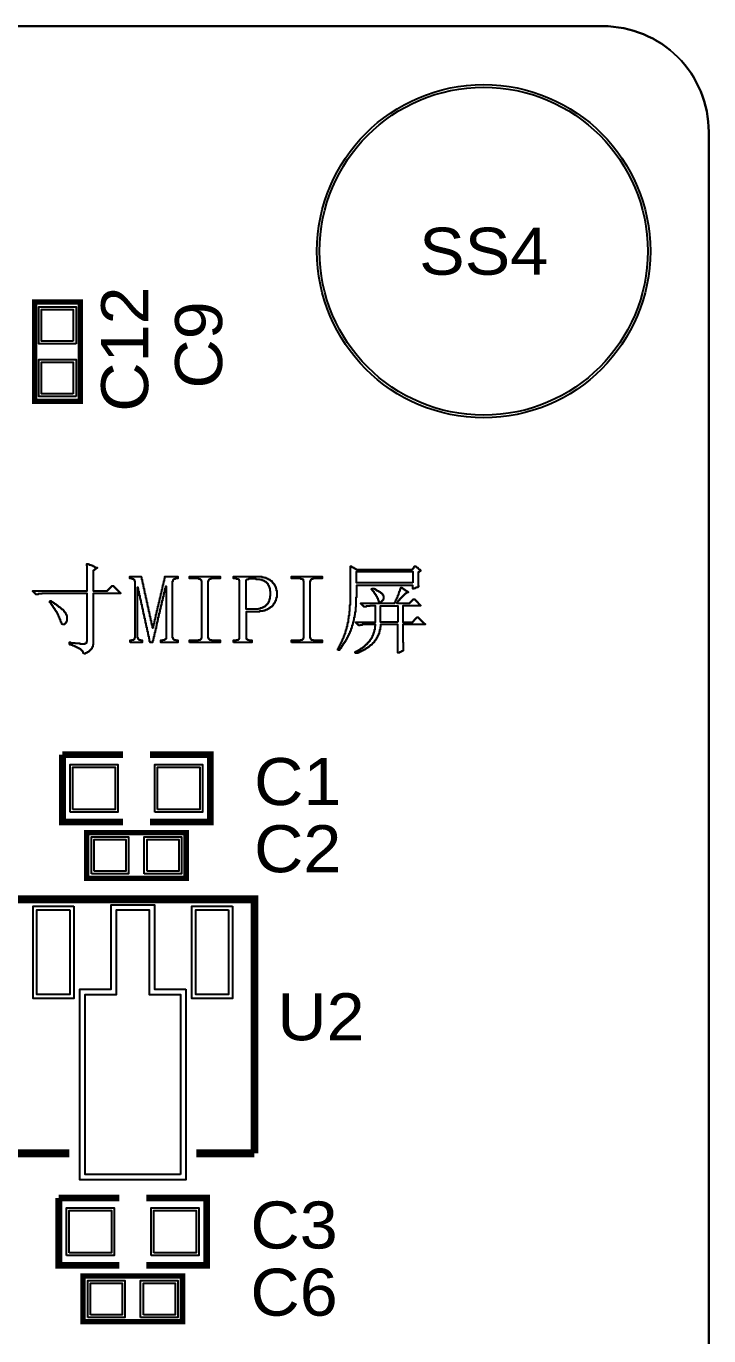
# Model space of a CAD drawing. Extents: x -14.8 to 42, y -14.9 to 40.
# Drawn here: x 29.1 to 42, y 11.24 to 36 of the extents above; entities that cross this region are included whole.
import ezdxf
from ezdxf.enums import TextEntityAlignment as Align

# ---------------------------------------------------------------- set-up
doc = ezdxf.new("R2010")
doc.units = 0
doc.layers.add('DXF', color=12, linetype='CONTINUOUS')

msp = doc.modelspace()

# ---------------------------------------------------------------- linework, layer by layer
at = {"layer": 'DXF'}
msp.add_lwpolyline([(39.99992, 35.999928), (1.999996, 35.999928, 0.414214), (0, 33.999932), (0, 1.999996, 0.414214), (1.999996, 0), (39.99992, 0, 0.414214), (41.999916, 1.999996), (41.999916, 33.999932, 0.414214), (39.99992, 35.999928)], format="xyb", dxfattribs=at)
msp.add_lwpolyline([(41.999916, 33.999932), (41.999916, 1.999996, -0.414214), (39.99992, 0), (1.999996, 0, -0.414214), (0, 1.999996), (0, 33.999932, -0.414214), (1.999996, 35.999928), (39.99992, 35.999928, -0.414214)], format="xyb", close=True, dxfattribs=at)
for points, const_width in [([(29.260292, 28.906978), (29.260292, 30.786578), (30.123892, 30.786578), (30.123892, 28.906978), (29.260292, 28.906978)], 0.1016), ([(30.930088, 20.956778), (29.787088, 20.956778), (29.787088, 22.226778)], 0.127), ([(29.787088, 22.226778), (30.930088, 22.226778)], 0.127), ([(31.438088, 22.226778), (32.581088, 22.226778), (32.581088, 20.956778), (31.438088, 20.956778)], 0.127), ([(30.244288, 20.753578), (32.123888, 20.753578), (32.123888, 19.889978), (30.244288, 19.889978), (30.244288, 20.753578)], 0.1016), ([(29.915053, 14.690877), (28.815055, 14.690877), (28.815055, 19.490868), (33.415046, 19.490868), (33.415046, 14.690877)], 0.150012), ([(33.415046, 14.690877), (32.315048, 14.690877)], 0.150012), ([(30.861, 12.573), (29.718, 12.573), (29.718, 13.843)], 0.127), ([(29.718, 13.843), (30.861, 13.843)], 0.127), ([(31.369, 13.843), (32.512, 13.843), (32.512, 12.573), (31.369, 12.573)], 0.127), ([(30.1752, 12.3698), (32.0548, 12.3698), (32.0548, 11.5062), (30.1752, 11.5062), (30.1752, 12.3698)], 0.1016)]:
    msp.add_lwpolyline(points, dxfattribs=dict(at, const_width=const_width))
for points in [[(30.042587, 29.996155), (29.341597, 29.996155), (29.341597, 30.697145), (30.042587, 30.697145)], [(29.991787, 30.046955), (29.392397, 30.046955), (29.392397, 30.646345), (29.991787, 30.646345)], [(30.042587, 28.996411), (29.341597, 28.996411), (29.341597, 29.697401), (30.042587, 29.697401)], [(29.991787, 29.047211), (29.392397, 29.047211), (29.392397, 29.646601), (29.991787, 29.646601)], [(30.18856, 24.135944), (30.18856, 24.145291), (30.179213, 24.145291), (30.179213, 24.173332), (30.169866, 24.173332), (30.169866, 24.18268), (30.160519, 24.18268), (30.160519, 24.192027), (30.151172, 24.192027), (30.151172, 24.201374), (30.141824, 24.201374), (30.141824, 24.210721), (30.132477, 24.210721), (30.132477, 24.220068), (30.12313, 24.220068), (30.12313, 24.229416), (30.104436, 24.229416), (30.104436, 24.238763), (30.085741, 24.238763), (30.085741, 24.24811), (30.067047, 24.24811), (30.067047, 24.257457), (30.048352, 24.257457), (30.048352, 24.266804), (30.029658, 24.266804), (30.029658, 24.276152), (30.010964, 24.276152), (30.010964, 24.285499), (29.982922, 24.285499), (29.982922, 24.294846), (29.95488, 24.294846), (29.95488, 24.304193), (29.926839, 24.304193), (29.926839, 24.31354), (29.917492, 24.31354), (29.917492, 24.351844), (29.9371, 24.351844), (29.9371, 24.342496), (30.021225, 24.342496), (30.021225, 24.333149), (30.114697, 24.333149), (30.114697, 24.323802), (30.216602, 24.323802), (30.216602, 24.333149), (30.235296, 24.333149), (30.235296, 24.342496), (30.244644, 24.342496), (30.244644, 24.370538), (30.253991, 24.370538), (30.253991, 25.276302), (29.394963, 25.276302), (29.394963, 25.266955), (29.329532, 25.266955), (29.329532, 25.257608), (29.281882, 25.257608), (29.281882, 25.266955), (29.272535, 25.266955), (29.272535, 25.276302), (29.263188, 25.276302), (29.263188, 25.285649), (29.25384, 25.285649), (29.25384, 25.294996), (29.244493, 25.294996), (29.244493, 25.304344), (29.235146, 25.304344), (29.235146, 25.313691), (29.225799, 25.313691), (29.225799, 25.323952), (30.253991, 25.323952), (30.253991, 25.799745), (30.244644, 25.799745), (30.244644, 25.838048), (30.2736, 25.838048), (30.2736, 25.828701), (30.292294, 25.828701), (30.292294, 25.819354), (30.320336, 25.819354), (30.320336, 25.810007), (30.33903, 25.810007), (30.33903, 25.80066), (30.357724, 25.80066), (30.357724, 25.791312), (30.376419, 25.791312), (30.376419, 25.781965), (30.395113, 25.781965), (30.395113, 25.772618), (30.413808, 25.772618), (30.413808, 25.763271), (30.441849, 25.763271), (30.441849, 25.753009), (30.423155, 25.753009), (30.423155, 25.743662), (30.413808, 25.743662), (30.413808, 25.734315), (30.40446, 25.734315), (30.40446, 25.724968), (30.395113, 25.724968), (30.395113, 25.71562), (30.376419, 25.71562), (30.376419, 25.706273), (30.367072, 25.706273), (30.367072, 25.323952), (30.637226, 25.323952), (30.637226, 25.3333), (30.646573, 25.3333), (30.646573, 25.342647), (30.65592, 25.342647), (30.65592, 25.351994), (30.665268, 25.351994), (30.665268, 25.361341), (30.674615, 25.361341), (30.674615, 25.370688), (30.683962, 25.370688), (30.683962, 25.380036), (30.693309, 25.380036), (30.693309, 25.389383), (30.702656, 25.389383), (30.702656, 25.39873), (30.712004, 25.39873), (30.712004, 25.408077), (30.721351, 25.408077), (30.721351, 25.417424), (30.750307, 25.417424), (30.750307, 25.408077), (30.759654, 25.408077), (30.759654, 25.39873), (30.769001, 25.39873), (30.769001, 25.389383), (30.778348, 25.389383), (30.778348, 25.380036), (30.787696, 25.380036), (30.787696, 25.370688), (30.797043, 25.370688), (30.797043, 25.361341), (30.80639, 25.361341), (30.80639, 25.351994), (30.815737, 25.351994), (30.815737, 25.342647), (30.825084, 25.342647), (30.825084, 25.3333), (30.834432, 25.3333), (30.834432, 25.323952), (30.843779, 25.323952), (30.843779, 25.314605), (30.853126, 25.314605), (30.853126, 25.305258), (30.862473, 25.305258), (30.862473, 25.295911), (30.87182, 25.295911), (30.87182, 25.286564), (30.881168, 25.286564), (30.881168, 25.276302), (30.367072, 25.276302), (30.367072, 24.304193), (30.357724, 24.304193), (30.357724, 24.266804), (30.348377, 24.266804), (30.348377, 24.24811), (30.33903, 24.24811), (30.33903, 24.229416), (30.329683, 24.229416), (30.329683, 24.220068), (30.320336, 24.220068), (30.320336, 24.210721), (30.310988, 24.210721), (30.310988, 24.201374), (30.301641, 24.201374), (30.301641, 24.192027), (30.292294, 24.192027), (30.292294, 24.18268), (30.282947, 24.18268), (30.282947, 24.173332), (30.2736, 24.173332), (30.2736, 24.163985), (30.254905, 24.163985), (30.254905, 24.154638), (30.236211, 24.154638), (30.236211, 24.145291), (30.217516, 24.145291), (30.217516, 24.135944)], [(34.993021, 24.201374), (34.993021, 24.23033), (35.002368, 24.23033), (35.002368, 24.249024), (35.011716, 24.249024), (35.011716, 24.267719), (35.021063, 24.267719), (35.021063, 24.286413), (35.03041, 24.286413), (35.03041, 24.305108), (35.039757, 24.305108), (35.039757, 24.323802), (35.049104, 24.323802), (35.049104, 24.342496), (35.058452, 24.342496), (35.058452, 24.361191), (35.067799, 24.361191), (35.067799, 24.379885), (35.077146, 24.379885), (35.077146, 24.407927), (35.086493, 24.407927), (35.086493, 24.426621), (35.09584, 24.426621), (35.09584, 24.445316), (35.105188, 24.445316), (35.105188, 24.473357), (35.114535, 24.473357), (35.114535, 24.501399), (35.123882, 24.501399), (35.123882, 24.520093), (35.133229, 24.520093), (35.133229, 24.557482), (35.142576, 24.557482), (35.142576, 24.585524), (35.151924, 24.585524), (35.151924, 24.613565), (35.161271, 24.613565), (35.161271, 24.650954), (35.170618, 24.650954), (35.170618, 24.69769), (35.179965, 24.69769), (35.179965, 24.735079), (35.189312, 24.735079), (35.189312, 24.800509), (35.19866, 24.800509), (35.19866, 24.856592), (35.208007, 24.856592), (35.208007, 24.940717), (35.217354, 24.940717), (35.217354, 25.062231), (35.226701, 25.062231), (35.226701, 25.791312), (35.24631, 25.791312), (35.24631, 25.781965), (35.255657, 25.781965), (35.255657, 25.772618), (35.274352, 25.772618), (35.274352, 25.763271), (35.293046, 25.763271), (35.293046, 25.753924), (35.302393, 25.753924), (35.302393, 25.744576), (35.321088, 25.744576), (35.321088, 25.735229), (35.339782, 25.735229), (35.339782, 25.725882), (36.395101, 25.725882), (36.395101, 25.735229), (36.404448, 25.735229), (36.404448, 25.744576), (36.413796, 25.744576), (36.413796, 25.753924), (36.423143, 25.753924), (36.423143, 25.772618), (36.43249, 25.772618), (36.43249, 25.781965), (36.441837, 25.781965), (36.441837, 25.791312), (36.461446, 25.791312), (36.461446, 25.781965), (36.470793, 25.781965), (36.470793, 25.772618), (36.48014, 25.772618), (36.48014, 25.763271), (36.498835, 25.763271), (36.498835, 25.753924), (36.508182, 25.753924), (36.508182, 25.744576), (36.517529, 25.744576), (36.517529, 25.735229), (36.526876, 25.735229), (36.526876, 25.725882), (36.545571, 25.725882), (36.545571, 25.716535), (36.554918, 25.716535), (36.554918, 25.696926), (36.536224, 25.696926), (36.536224, 25.687579), (36.526876, 25.687579), (36.526876, 25.678232), (36.508182, 25.678232), (36.508182, 25.426772), (36.517529, 25.426772), (36.517529, 25.397816), (36.498835, 25.397816), (36.498835, 25.388468), (36.470793, 25.388468), (36.470793, 25.379121), (36.452099, 25.379121), (36.452099, 25.369774), (36.424057, 25.369774), (36.424057, 25.360427), (36.404448, 25.360427), (36.404448, 25.425857), (35.339782, 25.425857), (35.339782, 25.201524), (35.330435, 25.201524), (35.330435, 25.01458), (35.321088, 25.01458), (35.321088, 24.921108), (35.31174, 24.921108), (35.31174, 24.865025), (35.302393, 24.865025), (35.302393, 24.818289), (35.293046, 24.818289), (35.293046, 24.771553), (35.283699, 24.771553), (35.283699, 24.734164), (35.274352, 24.734164), (35.274352, 24.696776), (35.265004, 24.696776), (35.265004, 24.668734), (35.255657, 24.668734), (35.255657, 24.631345), (35.24631, 24.631345), (35.24631, 24.603304), (35.236963, 24.603304), (35.236963, 24.575262), (35.227616, 24.575262), (35.227616, 24.556568), (35.218268, 24.556568), (35.218268, 24.528526), (35.208921, 24.528526), (35.208921, 24.509832), (35.199574, 24.509832), (35.199574, 24.491137), (35.190227, 24.491137), (35.190227, 24.472443), (35.18088, 24.472443), (35.18088, 24.453748), (35.171532, 24.453748), (35.171532, 24.435054), (35.162185, 24.435054), (35.162185, 24.41636), (35.152838, 24.41636), (35.152838, 24.397665), (35.143491, 24.397665), (35.143491, 24.388318), (35.134144, 24.388318), (35.134144, 24.369624), (35.124796, 24.369624), (35.124796, 24.350929), (35.115449, 24.350929), (35.115449, 24.341582), (35.106102, 24.341582), (35.106102, 24.322888), (35.096755, 24.322888), (35.096755, 24.31354), (35.087408, 24.31354), (35.087408, 24.294846), (35.07806, 24.294846), (35.07806, 24.285499), (35.068713, 24.285499), (35.068713, 24.266804), (35.059366, 24.266804), (35.059366, 24.257457), (35.050019, 24.257457), (35.050019, 24.238763), (35.040672, 24.238763), (35.040672, 24.229416), (35.031324, 24.229416), (35.031324, 24.220068), (35.021977, 24.220068), (35.021977, 24.201374)], [(31.067197, 24.350929), (31.067197, 24.389232), (31.095239, 24.389232), (31.095239, 24.39858), (31.132628, 24.39858), (31.132628, 24.407927), (31.141975, 24.407927), (31.141975, 24.417274), (31.151322, 24.417274), (31.151322, 24.445316), (31.160669, 24.445316), (31.160669, 25.500635), (31.151322, 25.500635), (31.151322, 25.528676), (31.141975, 25.528676), (31.141975, 25.538024), (31.132628, 25.538024), (31.132628, 25.547371), (31.104586, 25.547371), (31.104586, 25.556718), (31.05785, 25.556718), (31.05785, 25.595021), (31.27375, 25.595021), (31.27375, 25.585674), (31.283097, 25.585674), (31.283097, 25.538938), (31.292444, 25.538938), (31.292444, 25.492202), (31.301792, 25.492202), (31.301792, 25.454813), (31.311139, 25.454813), (31.311139, 25.408077), (31.320486, 25.408077), (31.320486, 25.370688), (31.329833, 25.370688), (31.329833, 25.323952), (31.33918, 25.323952), (31.33918, 25.277216), (31.348528, 25.277216), (31.348528, 25.239828), (31.357875, 25.239828), (31.357875, 25.193092), (31.367222, 25.193092), (31.367222, 25.155703), (31.376569, 25.155703), (31.376569, 25.108967), (31.385916, 25.108967), (31.385916, 25.062231), (31.395264, 25.062231), (31.395264, 25.024842), (31.404611, 25.024842), (31.404611, 24.978106), (31.413958, 24.978106), (31.413958, 24.93137), (31.423305, 24.93137), (31.423305, 24.893981), (31.432652, 24.893981), (31.432652, 24.847245), (31.442, 24.847245), (31.442, 24.809856), (31.451347, 24.809856), (31.451347, 24.76312), (31.460694, 24.76312), (31.460694, 24.716384), (31.470041, 24.716384), (31.470041, 24.678996), (31.479388, 24.678996), (31.479388, 24.63226), (31.488736, 24.63226), (31.488736, 24.622912), (31.497168, 24.622912), (31.497168, 24.63226), (31.506516, 24.63226), (31.506516, 24.669648), (31.515863, 24.669648), (31.515863, 24.707037), (31.52521, 24.707037), (31.52521, 24.753773), (31.534557, 24.753773), (31.534557, 24.791162), (31.543904, 24.791162), (31.543904, 24.828551), (31.553252, 24.828551), (31.553252, 24.875287), (31.562599, 24.875287), (31.562599, 24.912676), (31.571946, 24.912676), (31.571946, 24.950064), (31.581293, 24.950064), (31.581293, 24.9968), (31.59064, 24.9968), (31.59064, 25.034189), (31.599988, 25.034189), (31.599988, 25.071578), (31.609335, 25.071578), (31.609335, 25.108967), (31.618682, 25.108967), (31.618682, 25.155703), (31.628029, 25.155703), (31.628029, 25.193092), (31.637376, 25.193092), (31.637376, 25.23048), (31.646724, 25.23048), (31.646724, 25.277216), (31.656071, 25.277216), (31.656071, 25.314605), (31.665418, 25.314605), (31.665418, 25.351994), (31.674765, 25.351994), (31.674765, 25.39873), (31.684112, 25.39873), (31.684112, 25.436119), (31.69346, 25.436119), (31.69346, 25.473508), (31.702807, 25.473508), (31.702807, 25.510896), (31.712154, 25.510896), (31.712154, 25.557632), (31.721501, 25.557632), (31.721501, 25.595021), (31.965443, 25.595021), (31.965443, 25.556718), (31.918707, 25.556718), (31.918707, 25.547371), (31.890665, 25.547371), (31.890665, 25.538024), (31.881318, 25.538024), (31.881318, 25.528676), (31.871971, 25.528676), (31.871971, 25.500635), (31.862624, 25.500635), (31.862624, 24.445316), (31.871971, 24.445316), (31.871971, 24.417274), (31.881318, 24.417274), (31.881318, 24.407927), (31.890665, 24.407927), (31.890665, 24.39858), (31.928054, 24.39858), (31.928054, 24.389232), (31.965443, 24.389232), (31.965443, 24.350929), (31.646724, 24.350929), (31.646724, 24.389232), (31.684112, 24.389232), (31.684112, 24.39858), (31.721501, 24.39858), (31.721501, 24.407927), (31.740196, 24.407927), (31.740196, 24.426621), (31.749543, 24.426621), (31.749543, 25.407163), (31.731763, 25.407163), (31.731763, 25.369774), (31.722416, 25.369774), (31.722416, 25.332385), (31.713068, 25.332385), (31.713068, 25.294996), (31.703721, 25.294996), (31.703721, 25.257608), (31.694374, 25.257608), (31.694374, 25.210872), (31.685027, 25.210872), (31.685027, 25.173483), (31.67568, 25.173483), (31.67568, 25.136094), (31.666332, 25.136094), (31.666332, 25.098705), (31.656985, 25.098705), (31.656985, 25.051969), (31.647638, 25.051969), (31.647638, 25.01458), (31.638291, 25.01458), (31.638291, 24.977192), (31.628944, 24.977192), (31.628944, 24.930456), (31.619596, 24.930456), (31.619596, 24.893067), (31.610249, 24.893067), (31.610249, 24.855678), (31.600902, 24.855678), (31.600902, 24.818289), (31.591555, 24.818289), (31.591555, 24.771553), (31.582208, 24.771553), (31.582208, 24.734164), (31.57286, 24.734164), (31.57286, 24.696776), (31.563513, 24.696776), (31.563513, 24.659387), (31.554166, 24.659387), (31.554166, 24.612651), (31.544819, 24.612651), (31.544819, 24.575262), (31.535472, 24.575262), (31.535472, 24.537873), (31.526124, 24.537873), (31.526124, 24.500484), (31.516777, 24.500484), (31.516777, 24.453748), (31.50743, 24.453748), (31.50743, 24.41636), (31.498083, 24.41636), (31.498083, 24.378971), (31.488736, 24.378971), (31.488736, 24.350929), (31.441085, 24.350929), (31.441085, 24.369624), (31.431738, 24.369624), (31.431738, 24.41636), (31.422391, 24.41636), (31.422391, 24.463096), (31.413044, 24.463096), (31.413044, 24.500484), (31.403696, 24.500484), (31.403696, 24.54722), (31.394349, 24.54722), (31.394349, 24.584609), (31.385002, 24.584609), (31.385002, 24.631345), (31.375655, 24.631345), (31.375655, 24.668734), (31.366308, 24.668734), (31.366308, 24.71547), (31.35696, 24.71547), (31.35696, 24.762206), (31.347613, 24.762206), (31.347613, 24.799595), (31.338266, 24.799595), (31.338266, 24.846331), (31.328919, 24.846331), (31.328919, 24.88372), (31.319572, 24.88372), (31.319572, 24.930456), (31.310224, 24.930456), (31.310224, 24.977192), (31.300877, 24.977192), (31.300877, 25.01458), (31.29153, 25.01458), (31.29153, 25.061316), (31.282183, 25.061316), (31.282183, 25.098705), (31.272836, 25.098705), (31.272836, 25.145441), (31.263488, 25.145441), (31.263488, 25.18283), (31.254141, 25.18283), (31.254141, 25.229566), (31.244794, 25.229566), (31.244794, 25.276302), (31.235447, 25.276302), (31.235447, 25.313691), (31.2261, 25.313691), (31.2261, 25.360427), (31.216752, 25.360427), (31.216752, 25.388468), (31.198972, 25.388468), (31.198972, 24.445316), (31.20832, 24.445316), (31.20832, 24.417274), (31.217667, 24.417274), (31.217667, 24.407927), (31.227014, 24.407927), (31.227014, 24.39858), (31.264403, 24.39858), (31.264403, 24.389232), (31.292444, 24.389232), (31.292444, 24.350929)], [(32.188861, 24.350929), (32.188861, 24.389232), (32.357111, 24.389232), (32.357111, 24.39858), (32.3945, 24.39858), (32.3945, 24.407927), (32.403847, 24.407927), (32.403847, 24.417274), (32.413194, 24.417274), (32.413194, 24.435968), (32.422541, 24.435968), (32.422541, 25.509982), (32.413194, 25.509982), (32.413194, 25.528676), (32.403847, 25.528676), (32.403847, 25.538024), (32.3945, 25.538024), (32.3945, 25.547371), (32.366458, 25.547371), (32.366458, 25.556718), (32.188861, 25.556718), (32.188861, 25.595021), (32.769302, 25.595021), (32.769302, 25.556718), (32.591705, 25.556718), (32.591705, 25.547371), (32.563664, 25.547371), (32.563664, 25.538024), (32.554316, 25.538024), (32.554316, 25.528676), (32.544969, 25.528676), (32.544969, 25.509982), (32.535622, 25.509982), (32.535622, 24.435968), (32.544969, 24.435968), (32.544969, 24.417274), (32.554316, 24.417274), (32.554316, 24.407927), (32.563664, 24.407927), (32.563664, 24.39858), (32.601052, 24.39858), (32.601052, 24.389232), (32.769302, 24.389232), (32.769302, 24.350929)], [(33.020762, 24.350929), (33.020762, 24.389232), (33.076845, 24.389232), (33.076845, 24.39858), (33.114234, 24.39858), (33.114234, 24.407927), (33.123581, 24.407927), (33.123581, 24.426621), (33.132928, 24.426621), (33.132928, 25.519329), (33.123581, 25.519329), (33.123581, 25.538024), (33.114234, 25.538024), (33.114234, 25.547371), (33.076845, 25.547371), (33.076845, 25.556718), (33.020762, 25.556718), (33.020762, 25.595021), (33.554467, 25.595021), (33.554467, 25.585674), (33.591856, 25.585674), (33.591856, 25.576327), (33.629244, 25.576327), (33.629244, 25.56698), (33.647939, 25.56698), (33.647939, 25.557632), (33.666633, 25.557632), (33.666633, 25.548285), (33.685328, 25.548285), (33.685328, 25.538938), (33.704022, 25.538938), (33.704022, 25.529591), (33.713369, 25.529591), (33.713369, 25.520244), (33.722716, 25.520244), (33.722716, 25.510896), (33.741411, 25.510896), (33.741411, 25.501549), (33.750758, 25.501549), (33.750758, 25.482855), (33.760105, 25.482855), (33.760105, 25.473508), (33.769452, 25.473508), (33.769452, 25.46416), (33.7788, 25.46416), (33.7788, 25.454813), (33.788147, 25.454813), (33.788147, 25.436119), (33.797494, 25.436119), (33.797494, 25.417424), (33.806841, 25.417424), (33.806841, 25.39873), (33.816188, 25.39873), (33.816188, 25.370688), (33.825536, 25.370688), (33.825536, 25.3333), (33.834883, 25.3333), (33.834883, 25.201524), (33.825536, 25.201524), (33.825536, 25.164136), (33.816188, 25.164136), (33.816188, 25.136094), (33.806841, 25.136094), (33.806841, 25.1174), (33.797494, 25.1174), (33.797494, 25.098705), (33.788147, 25.098705), (33.788147, 25.080011), (33.7788, 25.080011), (33.7788, 25.070664), (33.769452, 25.070664), (33.769452, 25.051969), (33.760105, 25.051969), (33.760105, 25.042622), (33.750758, 25.042622), (33.750758, 25.033275), (33.741411, 25.033275), (33.741411, 25.023928), (33.732064, 25.023928), (33.732064, 25.01458), (33.713369, 25.01458), (33.713369, 25.005233), (33.704022, 25.005233), (33.704022, 24.995886), (33.685328, 24.995886), (33.685328, 24.986539), (33.67598, 24.986539), (33.67598, 24.977192), (33.657286, 24.977192), (33.657286, 24.967844), (33.629244, 24.967844), (33.629244, 24.958497), (33.61055, 24.958497), (33.61055, 24.94915), (33.573161, 24.94915), (33.573161, 24.939803), (33.507731, 24.939803), (33.507731, 24.930456), (33.255356, 24.930456), (33.255356, 24.417274), (33.264704, 24.417274), (33.264704, 24.407927), (33.283398, 24.407927), (33.283398, 24.39858), (33.31144, 24.39858), (33.31144, 24.389232), (33.367523, 24.389232), (33.367523, 24.350929)], [(33.488122, 24.978106), (33.255356, 24.978106), (33.255356, 25.528676), (33.264704, 25.528676), (33.264704, 25.538024), (33.274051, 25.538024), (33.274051, 25.547371), (33.31144, 25.547371), (33.31144, 25.556718), (33.441386, 25.556718), (33.441386, 25.547371), (33.516164, 25.547371), (33.516164, 25.538024), (33.553552, 25.538024), (33.553552, 25.528676), (33.581594, 25.528676), (33.581594, 25.519329), (33.600288, 25.519329), (33.600288, 25.509982), (33.609636, 25.509982), (33.609636, 25.500635), (33.62833, 25.500635), (33.62833, 25.491288), (33.637677, 25.491288), (33.637677, 25.48194), (33.647024, 25.48194), (33.647024, 25.472593), (33.656372, 25.472593), (33.656372, 25.463246), (33.665719, 25.463246), (33.665719, 25.444552), (33.675066, 25.444552), (33.675066, 25.425857), (33.684413, 25.425857), (33.684413, 25.407163), (33.69376, 25.407163), (33.69376, 25.379121), (33.703108, 25.379121), (33.703108, 25.323038), (33.712455, 25.323038), (33.712455, 25.221133), (33.703108, 25.221133), (33.703108, 25.16505), (33.69376, 25.16505), (33.69376, 25.127661), (33.684413, 25.127661), (33.684413, 25.108967), (33.675066, 25.108967), (33.675066, 25.090272), (33.665719, 25.090272), (33.665719, 25.080925), (33.656372, 25.080925), (33.656372, 25.071578), (33.647024, 25.071578), (33.647024, 25.062231), (33.637677, 25.062231), (33.637677, 25.052884), (33.62833, 25.052884), (33.62833, 25.043536), (33.618983, 25.043536), (33.618983, 25.034189), (33.609636, 25.034189), (33.609636, 25.024842), (33.590941, 25.024842), (33.590941, 25.015495), (33.572247, 25.015495), (33.572247, 25.006148), (33.553552, 25.006148), (33.553552, 24.9968), (33.525511, 24.9968), (33.525511, 24.987453), (33.488122, 24.987453)], [(34.114384, 24.350929), (34.114384, 24.389232), (34.282634, 24.389232), (34.282634, 24.39858), (34.320023, 24.39858), (34.320023, 24.407927), (34.32937, 24.407927), (34.32937, 24.417274), (34.338717, 24.417274), (34.338717, 24.435968), (34.348064, 24.435968), (34.348064, 25.509982), (34.338717, 25.509982), (34.338717, 25.538024), (34.320023, 25.538024), (34.320023, 25.547371), (34.291981, 25.547371), (34.291981, 25.556718), (34.114384, 25.556718), (34.114384, 25.595021), (34.694825, 25.595021), (34.694825, 25.556718), (34.517228, 25.556718), (34.517228, 25.547371), (34.489187, 25.547371), (34.489187, 25.538024), (34.47984, 25.538024), (34.47984, 25.528676), (34.470492, 25.528676), (34.470492, 25.509982), (34.461145, 25.509982), (34.461145, 24.435968), (34.470492, 24.435968), (34.470492, 24.417274), (34.47984, 24.417274), (34.47984, 24.407927), (34.489187, 24.407927), (34.489187, 24.39858), (34.526576, 24.39858), (34.526576, 24.389232), (34.694825, 24.389232), (34.694825, 24.350929)], [(36.404448, 25.473508), (35.339782, 25.473508), (35.339782, 25.687579), (36.404448, 25.687579)], [(35.320173, 24.145291), (35.320173, 24.174247), (35.338868, 24.174247), (35.338868, 24.183594), (35.357562, 24.183594), (35.357562, 24.192941), (35.376256, 24.192941), (35.376256, 24.202288), (35.385604, 24.202288), (35.385604, 24.211636), (35.404298, 24.211636), (35.404298, 24.220983), (35.422992, 24.220983), (35.422992, 24.23033), (35.43234, 24.23033), (35.43234, 24.239677), (35.451034, 24.239677), (35.451034, 24.249024), (35.460381, 24.249024), (35.460381, 24.258372), (35.479076, 24.258372), (35.479076, 24.267719), (35.488423, 24.267719), (35.488423, 24.277066), (35.49777, 24.277066), (35.49777, 24.286413), (35.507117, 24.286413), (35.507117, 24.29576), (35.516464, 24.29576), (35.516464, 24.305108), (35.525812, 24.305108), (35.525812, 24.314455), (35.544506, 24.314455), (35.544506, 24.323802), (35.553853, 24.323802), (35.553853, 24.342496), (35.5632, 24.342496), (35.5632, 24.351844), (35.572548, 24.351844), (35.572548, 24.361191), (35.581895, 24.361191), (35.581895, 24.370538), (35.591242, 24.370538), (35.591242, 24.379885), (35.600589, 24.379885), (35.600589, 24.39858), (35.609936, 24.39858), (35.609936, 24.407927), (35.619284, 24.407927), (35.619284, 24.426621), (35.628631, 24.426621), (35.628631, 24.435968), (35.637978, 24.435968), (35.637978, 24.454663), (35.647325, 24.454663), (35.647325, 24.482704), (35.656672, 24.482704), (35.656672, 24.501399), (35.66602, 24.501399), (35.66602, 24.52944), (35.675367, 24.52944), (35.675367, 24.557482), (35.684714, 24.557482), (35.684714, 24.594871), (35.694061, 24.594871), (35.694061, 24.660301), (35.703408, 24.660301), (35.703408, 24.687428), (35.451948, 24.687428), (35.451948, 24.678081), (35.405212, 24.678081), (35.405212, 24.668734), (35.385604, 24.668734), (35.385604, 24.678081), (35.376256, 24.678081), (35.376256, 24.687428), (35.366909, 24.687428), (35.366909, 24.696776), (35.357562, 24.696776), (35.357562, 24.706123), (35.348215, 24.706123), (35.348215, 24.71547), (35.338868, 24.71547), (35.338868, 24.724817), (35.32952, 24.724817), (35.32952, 24.735079), (35.703408, 24.735079), (35.703408, 25.042622), (35.592156, 25.042622), (35.592156, 25.033275), (35.526726, 25.033275), (35.526726, 25.023928), (35.479076, 25.023928), (35.479076, 25.033275), (35.469728, 25.033275), (35.469728, 25.042622), (35.460381, 25.042622), (35.460381, 25.051969), (35.451034, 25.051969), (35.451034, 25.061316), (35.441687, 25.061316), (35.441687, 25.070664), (35.43234, 25.070664), (35.43234, 25.080011), (35.422992, 25.080011), (35.422992, 25.090272), (36.067949, 25.090272), (36.067949, 25.108967), (36.077296, 25.108967), (36.077296, 25.137008), (36.086644, 25.137008), (36.086644, 25.155703), (36.095991, 25.155703), (36.095991, 25.174397), (36.105338, 25.174397), (36.105338, 25.193092), (36.114685, 25.193092), (36.114685, 25.211786), (36.124032, 25.211786), (36.124032, 25.239828), (36.13338, 25.239828), (36.13338, 25.258522), (36.142727, 25.258522), (36.142727, 25.286564), (36.152074, 25.286564), (36.152074, 25.314605), (36.161421, 25.314605), (36.161421, 25.3333), (36.170768, 25.3333), (36.170768, 25.361341), (36.180116, 25.361341), (36.180116, 25.389383), (36.199724, 25.389383), (36.199724, 25.380036), (36.209072, 25.380036), (36.209072, 25.370688), (36.227766, 25.370688), (36.227766, 25.361341), (36.237113, 25.361341), (36.237113, 25.351994), (36.255808, 25.351994), (36.255808, 25.342647), (36.265155, 25.342647), (36.265155, 25.3333), (36.283849, 25.3333), (36.283849, 25.323952), (36.293196, 25.323952), (36.293196, 25.314605), (36.311891, 25.314605), (36.311891, 25.305258), (36.321238, 25.305258), (36.321238, 25.294996), (36.302544, 25.294996), (36.302544, 25.285649), (36.283849, 25.285649), (36.283849, 25.276302), (36.265155, 25.276302), (36.265155, 25.266955), (36.255808, 25.266955), (36.255808, 25.257608), (36.24646, 25.257608), (36.24646, 25.24826), (36.237113, 25.24826), (36.237113, 25.238913), (36.227766, 25.238913), (36.227766, 25.229566), (36.218419, 25.229566), (36.218419, 25.220219), (36.209072, 25.220219), (36.209072, 25.210872), (36.199724, 25.210872), (36.199724, 25.201524), (36.190377, 25.201524), (36.190377, 25.192177), (36.18103, 25.192177), (36.18103, 25.18283), (36.171683, 25.18283), (36.171683, 25.173483), (36.162336, 25.173483), (36.162336, 25.164136), (36.152988, 25.164136), (36.152988, 25.145441), (36.143641, 25.145441), (36.143641, 25.136094), (36.134294, 25.136094), (36.134294, 25.126747), (36.124947, 25.126747), (36.124947, 25.1174), (36.1156, 25.1174), (36.1156, 25.098705), (36.106252, 25.098705), (36.106252, 25.090272), (36.348365, 25.090272), (36.348365, 25.09962), (36.357712, 25.09962), (36.357712, 25.108967), (36.36706, 25.108967), (36.36706, 25.118314), (36.376407, 25.118314), (36.376407, 25.127661), (36.385754, 25.127661), (36.385754, 25.137008), (36.395101, 25.137008), (36.395101, 25.146356), (36.404448, 25.146356), (36.404448, 25.155703), (36.413796, 25.155703), (36.413796, 25.16505), (36.442752, 25.16505), (36.442752, 25.155703), (36.452099, 25.155703), (36.452099, 25.146356), (36.461446, 25.146356), (36.461446, 25.137008), (36.470793, 25.137008), (36.470793, 25.127661), (36.48014, 25.127661), (36.48014, 25.118314), (36.489488, 25.118314), (36.489488, 25.108967), (36.498835, 25.108967), (36.498835, 25.09962), (36.508182, 25.09962), (36.508182, 25.090272), (36.517529, 25.090272), (36.517529, 25.080925), (36.526876, 25.080925), (36.526876, 25.071578), (36.536224, 25.071578), (36.536224, 25.062231), (36.545571, 25.062231), (36.545571, 25.052884), (36.554918, 25.052884), (36.554918, 25.042622), (36.218419, 25.042622), (36.218419, 24.735079), (36.404448, 24.735079), (36.404448, 24.744426), (36.413796, 24.744426), (36.413796, 24.753773), (36.423143, 24.753773), (36.423143, 24.76312), (36.43249, 24.76312), (36.43249, 24.772468), (36.441837, 24.772468), (36.441837, 24.781815), (36.451184, 24.781815), (36.451184, 24.791162), (36.460532, 24.791162), (36.460532, 24.800509), (36.469879, 24.800509), (36.469879, 24.809856), (36.479226, 24.809856), (36.479226, 24.819204), (36.488573, 24.819204), (36.488573, 24.828551), (36.508182, 24.828551), (36.508182, 24.819204), (36.517529, 24.819204), (36.517529, 24.809856), (36.526876, 24.809856), (36.526876, 24.800509), (36.536224, 24.800509), (36.536224, 24.791162), (36.545571, 24.791162), (36.545571, 24.781815), (36.554918, 24.781815), (36.554918, 24.772468), (36.564265, 24.772468), (36.564265, 24.76312), (36.573612, 24.76312), (36.573612, 24.753773), (36.58296, 24.753773), (36.58296, 24.744426), (36.592307, 24.744426), (36.592307, 24.735079), (36.601654, 24.735079), (36.601654, 24.725732), (36.611001, 24.725732), (36.611001, 24.716384), (36.620348, 24.716384), (36.620348, 24.707037), (36.629696, 24.707037), (36.629696, 24.69769), (36.639043, 24.69769), (36.639043, 24.687428), (36.218419, 24.687428), (36.218419, 24.351844), (36.227766, 24.351844), (36.227766, 24.192027), (36.209072, 24.192027), (36.209072, 24.18268), (36.190377, 24.18268), (36.190377, 24.173332), (36.171683, 24.173332), (36.171683, 24.163985), (36.152988, 24.163985), (36.152988, 24.154638), (36.124032, 24.154638), (36.124032, 24.687428), (35.797795, 24.687428), (35.797795, 24.640692), (35.788448, 24.640692), (35.788448, 24.584609), (35.7791, 24.584609), (35.7791, 24.54722), (35.769753, 24.54722), (35.769753, 24.509832), (35.760406, 24.509832), (35.760406, 24.491137), (35.751059, 24.491137), (35.751059, 24.472443), (35.741712, 24.472443), (35.741712, 24.453748), (35.732364, 24.453748), (35.732364, 24.435054), (35.723017, 24.435054), (35.723017, 24.41636), (35.71367, 24.41636), (35.71367, 24.407012), (35.704323, 24.407012), (35.704323, 24.388318), (35.694976, 24.388318), (35.694976, 24.378971), (35.685628, 24.378971), (35.685628, 24.369624), (35.676281, 24.369624), (35.676281, 24.350929), (35.666934, 24.350929), (35.666934, 24.341582), (35.657587, 24.341582), (35.657587, 24.332235), (35.64824, 24.332235), (35.64824, 24.322888), (35.638892, 24.322888), (35.638892, 24.31354), (35.629545, 24.31354), (35.629545, 24.304193), (35.620198, 24.304193), (35.620198, 24.294846), (35.601504, 24.294846), (35.601504, 24.285499), (35.592156, 24.285499), (35.592156, 24.276152), (35.582809, 24.276152), (35.582809, 24.266804), (35.573462, 24.266804), (35.573462, 24.257457), (35.554768, 24.257457), (35.554768, 24.24811), (35.54542, 24.24811), (35.54542, 24.238763), (35.526726, 24.238763), (35.526726, 24.229416), (35.508032, 24.229416), (35.508032, 24.220068), (35.498684, 24.220068), (35.498684, 24.210721), (35.47999, 24.210721), (35.47999, 24.201374), (35.461296, 24.201374), (35.461296, 24.192027), (35.442601, 24.192027), (35.442601, 24.18268), (35.423907, 24.18268), (35.423907, 24.173332), (35.405212, 24.173332), (35.405212, 24.163985), (35.386518, 24.163985), (35.386518, 24.154638), (35.367824, 24.154638), (35.367824, 24.145291)], [(35.778186, 25.098705), (35.778186, 25.108052), (35.768839, 25.108052), (35.768839, 25.126747), (35.759492, 25.126747), (35.759492, 25.154788), (35.750144, 25.154788), (35.750144, 25.18283), (35.740797, 25.18283), (35.740797, 25.201524), (35.73145, 25.201524), (35.73145, 25.220219), (35.722103, 25.220219), (35.722103, 25.229566), (35.712756, 25.229566), (35.712756, 25.24826), (35.703408, 25.24826), (35.703408, 25.257608), (35.694061, 25.257608), (35.694061, 25.276302), (35.684714, 25.276302), (35.684714, 25.285649), (35.675367, 25.285649), (35.675367, 25.304344), (35.66602, 25.304344), (35.66602, 25.313691), (35.656672, 25.313691), (35.656672, 25.323038), (35.647325, 25.323038), (35.647325, 25.341732), (35.637978, 25.341732), (35.637978, 25.35108), (35.628631, 25.35108), (35.628631, 25.361341), (35.637978, 25.361341), (35.637978, 25.370688), (35.676281, 25.370688), (35.676281, 25.361341), (35.694976, 25.361341), (35.694976, 25.351994), (35.71367, 25.351994), (35.71367, 25.342647), (35.723017, 25.342647), (35.723017, 25.3333), (35.741712, 25.3333), (35.741712, 25.323952), (35.760406, 25.323952), (35.760406, 25.314605), (35.7791, 25.314605), (35.7791, 25.305258), (35.788448, 25.305258), (35.788448, 25.295911), (35.797795, 25.295911), (35.797795, 25.286564), (35.816489, 25.286564), (35.816489, 25.277216), (35.825836, 25.277216), (35.825836, 25.267869), (35.835184, 25.267869), (35.835184, 25.249175), (35.844531, 25.249175), (35.844531, 25.23048), (35.853878, 25.23048), (35.853878, 25.164136), (35.844531, 25.164136), (35.844531, 25.145441), (35.835184, 25.145441), (35.835184, 25.136094), (35.825836, 25.136094), (35.825836, 25.126747), (35.816489, 25.126747), (35.816489, 25.1174), (35.807142, 25.1174), (35.807142, 25.108052), (35.797795, 25.108052), (35.797795, 25.098705)], [(29.786631, 24.687428), (29.786631, 24.696776), (29.777284, 24.696776), (29.777284, 24.71547), (29.767936, 24.71547), (29.767936, 24.734164), (29.758589, 24.734164), (29.758589, 24.752859), (29.749242, 24.752859), (29.749242, 24.7809), (29.739895, 24.7809), (29.739895, 24.799595), (29.730548, 24.799595), (29.730548, 24.827636), (29.7212, 24.827636), (29.7212, 24.846331), (29.711853, 24.846331), (29.711853, 24.865025), (29.702506, 24.865025), (29.702506, 24.88372), (29.693159, 24.88372), (29.693159, 24.902414), (29.683812, 24.902414), (29.683812, 24.921108), (29.674464, 24.921108), (29.674464, 24.930456), (29.665117, 24.930456), (29.665117, 24.94915), (29.65577, 24.94915), (29.65577, 24.958497), (29.646423, 24.958497), (29.646423, 24.977192), (29.637076, 24.977192), (29.637076, 24.986539), (29.627728, 24.986539), (29.627728, 25.005233), (29.618381, 25.005233), (29.618381, 25.01458), (29.609034, 25.01458), (29.609034, 25.033275), (29.599687, 25.033275), (29.599687, 25.042622), (29.59034, 25.042622), (29.59034, 25.061316), (29.580992, 25.061316), (29.580992, 25.070664), (29.571645, 25.070664), (29.571645, 25.089358), (29.562298, 25.089358), (29.562298, 25.098705), (29.552951, 25.098705), (29.552951, 25.108052), (29.543604, 25.108052), (29.543604, 25.118314), (29.552951, 25.118314), (29.552951, 25.137008), (29.57256, 25.137008), (29.57256, 25.127661), (29.581907, 25.127661), (29.581907, 25.118314), (29.600601, 25.118314), (29.600601, 25.108967), (29.609948, 25.108967), (29.609948, 25.09962), (29.628643, 25.09962), (29.628643, 25.090272), (29.63799, 25.090272), (29.63799, 25.080925), (29.656684, 25.080925), (29.656684, 25.071578), (29.666032, 25.071578), (29.666032, 25.062231), (29.675379, 25.062231), (29.675379, 25.052884), (29.694073, 25.052884), (29.694073, 25.043536), (29.70342, 25.043536), (29.70342, 25.034189), (29.712768, 25.034189), (29.712768, 25.024842), (29.731462, 25.024842), (29.731462, 25.015495), (29.740809, 25.015495), (29.740809, 25.006148), (29.750156, 25.006148), (29.750156, 24.9968), (29.759504, 24.9968), (29.759504, 24.987453), (29.768851, 24.987453), (29.768851, 24.978106), (29.787545, 24.978106), (29.787545, 24.968759), (29.796892, 24.968759), (29.796892, 24.959412), (29.80624, 24.959412), (29.80624, 24.950064), (29.815587, 24.950064), (29.815587, 24.93137), (29.824934, 24.93137), (29.824934, 24.922023), (29.834281, 24.922023), (29.834281, 24.912676), (29.843628, 24.912676), (29.843628, 24.893981), (29.852976, 24.893981), (29.852976, 24.875287), (29.862323, 24.875287), (29.862323, 24.856592), (29.87167, 24.856592), (29.87167, 24.752859), (29.862323, 24.752859), (29.862323, 24.734164), (29.852976, 24.734164), (29.852976, 24.71547), (29.843628, 24.71547), (29.843628, 24.706123), (29.834281, 24.706123), (29.834281, 24.696776), (29.824934, 24.696776), (29.824934, 24.687428)], [(36.124032, 24.735079), (35.797795, 24.735079), (35.797795, 25.042622), (36.124032, 25.042622)], [(29.934027, 21.141817), (29.934027, 22.041739), (30.833949, 22.041739), (30.833949, 21.141817)], [(31.534227, 21.141817), (31.534227, 22.041739), (32.434149, 22.041739), (32.434149, 21.141817)], [(29.983938, 21.191728), (29.983938, 21.991828), (30.784038, 21.991828), (30.784038, 21.191728)], [(31.584138, 21.191728), (31.584138, 21.991828), (32.384238, 21.991828), (32.384238, 21.191728)], [(30.333721, 19.971283), (30.333721, 20.672273), (31.034711, 20.672273), (31.034711, 19.971283)], [(30.384521, 20.022083), (30.384521, 20.621473), (30.983911, 20.621473), (30.983911, 20.022083)], [(31.333465, 19.971283), (31.333465, 20.672273), (32.034455, 20.672273), (32.034455, 19.971283)], [(31.384265, 20.022083), (31.384265, 20.621473), (31.983655, 20.621473), (31.983655, 20.022083)], [(30.000054, 19.365874), (30.000054, 17.615865), (29.230053, 17.615865), (29.230053, 19.365874)], [(32.115049, 17.790871), (32.115049, 14.19098), (30.115053, 14.19098), (30.115053, 17.790871), (30.705044, 17.790871), (30.705044, 19.390766), (31.525058, 19.390766), (31.525058, 17.790871)], [(33.000048, 19.365874), (33.000048, 17.615865), (32.230047, 17.615865), (32.230047, 19.365874)], [(29.925048, 19.290868), (29.925048, 17.690871), (29.305059, 17.690871), (29.305059, 19.290868)], [(32.014947, 14.290777), (30.215154, 14.290777), (30.215154, 17.69077), (30.805145, 17.69077), (30.805145, 19.29097), (31.424956, 19.29097), (31.424956, 17.69077), (32.014947, 17.69077)], [(32.925042, 19.290868), (32.925042, 17.690871), (32.305054, 17.690871), (32.305054, 19.290868)], [(29.864939, 12.758039), (29.864939, 13.657961), (30.764861, 13.657961), (30.764861, 12.758039)], [(31.465139, 12.758039), (31.465139, 13.657961), (32.365061, 13.657961), (32.365061, 12.758039)], [(29.91485, 12.80795), (29.91485, 13.60805), (30.71495, 13.60805), (30.71495, 12.80795)], [(31.51505, 12.80795), (31.51505, 13.60805), (32.31515, 13.60805), (32.31515, 12.80795)], [(30.264633, 11.587505), (30.264633, 12.288495), (30.965623, 12.288495), (30.965623, 11.587505)], [(30.315433, 11.638305), (30.315433, 12.237695), (30.914823, 12.237695), (30.914823, 11.638305)], [(31.264377, 11.587505), (31.264377, 12.288495), (31.965367, 12.288495), (31.965367, 11.587505)], [(31.315177, 11.638305), (31.315177, 12.237695), (31.914567, 12.237695), (31.914567, 11.638305)]]:
    msp.add_lwpolyline(points, close=True, dxfattribs=at)
for radius in [3.149994, 3.099994]:
    msp.add_circle((37.745924, 31.745936), radius, dxfattribs=at)

# ---------------------------------------------------------------- texts
at = {"layer": 'DXF', "width": 1.085714}
for s, p in [('SS4', (37.745899, 31.301461)), ('C1', (34.232088, 21.274278)), ('C2', (34.232088, 20.004278)), ('U2', (34.671, 16.8275)), ('C3', (34.163, 12.8905)), ('C6', (34.163, 11.6205))]:
    msp.add_text(s, height=0.889, dxfattribs=at).set_placement(p, align=Align.CENTER)
for s, p in [('C12', (31.406592, 29.894428)), ('C9', (32.803592, 29.973422))]:
    msp.add_text(s, height=0.889, rotation=90, dxfattribs=at).set_placement(p, align=Align.CENTER)

doc.saveas('drawing.dxf')
